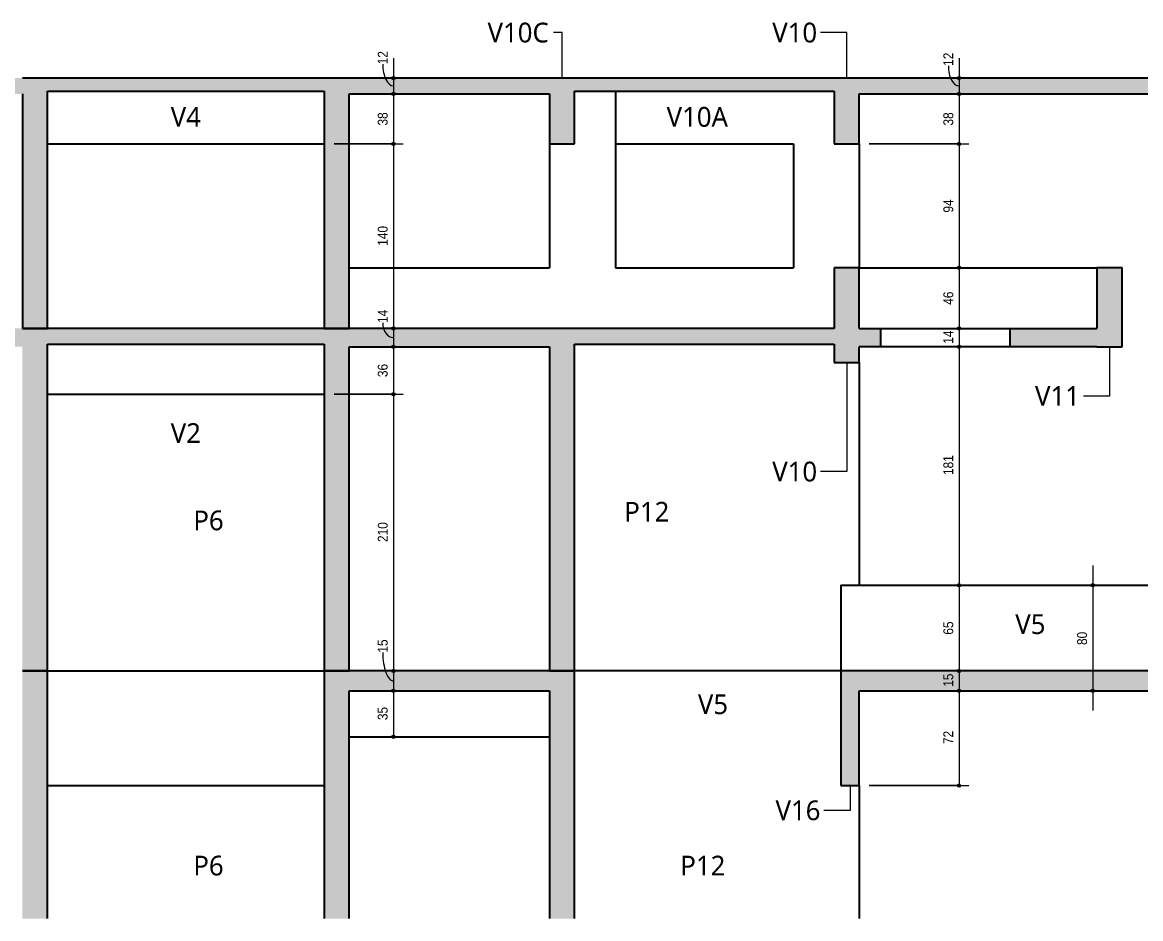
# Model space of a CAD drawing. Header units: centimetres. Extents: x -1095 to 23421, y -520 to 84300.
# Drawn here: x 20047 to 20896, y 83365 to 84045 of the extents above; entities that cross this region are included whole.
import ezdxf

# ---------------------------------------------------------------- set-up
doc = ezdxf.new("R2010")
doc.units = ezdxf.units.CM
for name, color, linetype, lineweight in [('A-ANNO-DIMS', 7, 'Continuous', 9), ('A-ANNO-DIMS-50', 7, 'Continuous', 9), ('A-FLOR', 7, 'Continuous', 9), ('S-BEAM', 7, 'Continuous', 9), ('S-BEAM-IDEN', 7, 'Continuous', 9), ('S-COLS', 7, 'Continuous', 9), ('S-COLS-IDEN', 7, 'Continuous', 9)]:
    doc.layers.add(name, color=color, linetype=linetype, lineweight=lineweight)
doc.styles.add('Fira Sans_1', font='', dxfattribs={"width": 0.9, "height": 7.5})
doc.styles.add('Gadugi', font='gadugi.ttf', dxfattribs={"height": 15})
doc.styles.get('Fira Sans_1').set_extended_font_data('Fira Sans')
doc.dimstyles.new('PED_R80_1_5mm_ACIMA_As_ESQ__R00_1', dxfattribs={"dimscale": 30.48, "dimtxt": 10.229846, "dimasz": 0.328084, "dimexe": 0.246063, "dimexo": 0.246063, "dimgap": 0.049213, "dimtad": 1, "dimdec": 1, "dimrnd": 0.5, "dimdsep": 46, "dimtxsty": 'Fira Sans_1', "dimblk1": 'DOTSMALL', "dimblk2": 'DOTSMALL', "dimsah": 1, "dimcen": 0.09, "dimdle": 0.492126, "dimazin": 0, "dimtfac": 1, "dimtdec": 4, "dimtix": 1, "dimtmove": 1, "dimatfit": 3, "dimfxl": 1, "dimtvp": 1, "dimtolj": 1, "dimtzin": 0, "dimarcsym": 2})
doc.dimstyles.new('PED_R80_1_5mm_ACIMA_As_ESQ__R00_7', dxfattribs={"dimscale": 30.48, "dimtxt": 10.229846, "dimasz": 0.328084, "dimexe": 0.246063, "dimexo": 0.246063, "dimgap": 0.049213, "dimtad": 1, "dimdec": 1, "dimrnd": 0.5, "dimdsep": 46, "dimtxsty": 'Fira Sans_1', "dimblk1": 'DOTSMALL', "dimblk2": 'DOTSMALL', "dimsah": 1, "dimcen": 0.09, "dimdle": 0.492126, "dimazin": 0, "dimtfac": 1, "dimtdec": 4, "dimtix": 1, "dimtmove": 0, "dimatfit": 3, "dimfxl": 1, "dimtvp": 1, "dimtolj": 1, "dimtzin": 0, "dimarcsym": 2})

# ---------------------------------------------------------------- blocks, each defined once
blk = doc.blocks.new('DIMBLOCK379-CT002 P -CORTE B-B')
at = {"layer": 'A-ANNO-DIMS-50', "true_color": 0x000032}
h = blk.add_hatch(color=178, dxfattribs=at)
edge = h.paths.add_edge_path(flags=0)
edge.add_arc((20757.86, 84003), 1.25, 0, 360)
h = blk.add_hatch(color=178, dxfattribs=at)
edge = h.paths.add_edge_path(flags=0)
edge.add_arc((20757.86, 83991), 1.25, 0, 360)
at = {"layer": 'A-ANNO-DIMS-50', "color": 178, "true_color": 0x000032}
for p, q in [((20757.86, 84018), (20757.86, 83991)), ((20752.13, 84003), (20765.36, 84003)), ((20757.86, 84003), (20752.13, 84003)), ((20752.13, 83991), (20765.36, 83991)), ((20757.86, 83991), (20752.13, 83991))]:
    blk.add_line(p, q, dxfattribs=at)
for centre in [(20757.86, 84003), (20757.86, 83991)]:
    blk.add_circle(centre, 1.25, dxfattribs=at)
blk.add_ellipse((20757.86, 84012.23), major_axis=(0, 15.23), ratio=0.529141, start_param=1.570796, end_param=3.141593, dxfattribs=at)
at = {"layer": 'A-ANNO-DIMS-50', "color": 0, "insert": (20745.98, 84012.23), "char_height": 7.5, "width": 10.702, "attachment_point": 1, "rotation": 90, "line_spacing_factor": 1.049215, "style": 'Fira Sans_1'}
blk.add_mtext('12', dxfattribs=at)
blk = doc.blocks.new('_DotSmall')
at = {"color": 0, "linetype": 'ByBlock', "const_width": 0.5}
blk.add_lwpolyline([(-0.0625, 0, 1), (0.0625, 0, 1)], format="xyb", close=True, dxfattribs=at)
blk = doc.blocks.new('DIMBLOCK380-CT002 P -CORTE B-B')
at = {"layer": 'A-ANNO-DIMS-50', "true_color": 0x000032}
h = blk.add_hatch(color=178, dxfattribs=at)
edge = h.paths.add_edge_path(flags=0)
edge.add_arc((20757.86, 83991), 1.25, 0, 360)
h = blk.add_hatch(color=178, dxfattribs=at)
edge = h.paths.add_edge_path(flags=0)
edge.add_arc((20757.86, 83953), 1.25, 0, 360)
at = {"layer": 'A-ANNO-DIMS-50', "color": 178, "true_color": 0x000032}
for p, q in [((20752.13, 83991), (20765.36, 83991)), ((20757.86, 83991), (20752.13, 83991)), ((20757.86, 83991), (20757.86, 83953)), ((20689.66, 83953), (20765.36, 83953)), ((20757.86, 83953), (20689.66, 83953))]:
    blk.add_line(p, q, dxfattribs=at)
for centre in [(20757.86, 83991), (20757.86, 83953)]:
    blk.add_circle(centre, 1.25, dxfattribs=at)
at = {"layer": 'A-ANNO-DIMS-50', "color": 0, "insert": (20745.98, 83966.95), "char_height": 7.5, "width": 12.1184, "attachment_point": 1, "rotation": 90, "line_spacing_factor": 1.049215, "style": 'Fira Sans_1'}
blk.add_mtext('38', dxfattribs=at)
blk = doc.blocks.new('DIMBLOCK381-CT002 P -CORTE B-B')
at = {"layer": 'A-ANNO-DIMS-50', "true_color": 0x000032}
h = blk.add_hatch(color=178, dxfattribs=at)
edge = h.paths.add_edge_path(flags=0)
edge.add_arc((20757.86, 83953), 1.25, 0, 360)
h = blk.add_hatch(color=178, dxfattribs=at)
edge = h.paths.add_edge_path(flags=0)
edge.add_arc((20757.86, 83859), 1.25, 0, 360)
at = {"layer": 'A-ANNO-DIMS-50', "color": 178, "true_color": 0x000032}
for p, q in [((20689.66, 83953), (20765.36, 83953)), ((20757.86, 83953), (20689.66, 83953)), ((20757.86, 83953), (20757.86, 83859)), ((20752.13, 83859), (20765.36, 83859)), ((20757.86, 83859), (20752.13, 83859))]:
    blk.add_line(p, q, dxfattribs=at)
for centre in [(20757.86, 83953), (20757.86, 83859)]:
    blk.add_circle(centre, 1.25, dxfattribs=at)
at = {"layer": 'A-ANNO-DIMS-50', "color": 0, "insert": (20745.98, 83900.89), "char_height": 7.5, "width": 12.2758, "attachment_point": 1, "rotation": 90, "line_spacing_factor": 1.049215, "style": 'Fira Sans_1'}
blk.add_mtext('94', dxfattribs=at)
blk = doc.blocks.new('DIMBLOCK382-CT002 P -CORTE B-B')
at = {"layer": 'A-ANNO-DIMS-50', "true_color": 0x000032}
h = blk.add_hatch(color=178, dxfattribs=at)
edge = h.paths.add_edge_path(flags=0)
edge.add_arc((20757.86, 83859), 1.25, 0, 360)
h = blk.add_hatch(color=178, dxfattribs=at)
edge = h.paths.add_edge_path(flags=0)
edge.add_arc((20757.86, 83813), 1.25, 0, 360)
at = {"layer": 'A-ANNO-DIMS-50', "color": 178, "true_color": 0x000032}
for p, q in [((20752.13, 83859), (20765.36, 83859)), ((20757.86, 83859), (20752.13, 83859)), ((20757.86, 83859), (20757.86, 83813)), ((20752.13, 83813), (20765.36, 83813)), ((20757.86, 83813), (20752.13, 83813))]:
    blk.add_line(p, q, dxfattribs=at)
for centre in [(20757.86, 83859), (20757.86, 83813)]:
    blk.add_circle(centre, 1.25, dxfattribs=at)
at = {"layer": 'A-ANNO-DIMS-50', "color": 0, "insert": (20745.98, 83830.89), "char_height": 7.5, "width": 12.2758, "attachment_point": 1, "rotation": 90, "line_spacing_factor": 1.049215, "style": 'Fira Sans_1'}
blk.add_mtext('46', dxfattribs=at)
blk = doc.blocks.new('DIMBLOCK383-CT002 P -CORTE B-B')
at = {"layer": 'A-ANNO-DIMS-50', "true_color": 0x000032}
h = blk.add_hatch(color=178, dxfattribs=at)
edge = h.paths.add_edge_path(flags=0)
edge.add_arc((20757.86, 83813), 1.25, 0, 360)
h = blk.add_hatch(color=178, dxfattribs=at)
edge = h.paths.add_edge_path(flags=0)
edge.add_arc((20757.86, 83799), 1.25, 0, 360)
at = {"layer": 'A-ANNO-DIMS-50', "color": 178, "true_color": 0x000032}
for p, q in [((20752.13, 83813), (20765.36, 83813)), ((20757.86, 83813), (20752.13, 83813)), ((20757.86, 83813), (20757.86, 83799)), ((20752.13, 83799), (20765.36, 83799)), ((20757.86, 83799), (20752.13, 83799))]:
    blk.add_line(p, q, dxfattribs=at)
for centre in [(20757.86, 83813), (20757.86, 83799)]:
    blk.add_circle(centre, 1.25, dxfattribs=at)
at = {"layer": 'A-ANNO-DIMS-50', "color": 0, "insert": (20745.98, 83801.34), "char_height": 7.5, "width": 11.1741, "attachment_point": 1, "rotation": 90, "line_spacing_factor": 1.049215, "style": 'Fira Sans_1'}
blk.add_mtext('14', dxfattribs=at)
blk = doc.blocks.new('DIMBLOCK384-CT002 P -CORTE B-B')
at = {"layer": 'A-ANNO-DIMS-50', "true_color": 0x000032}
h = blk.add_hatch(color=178, dxfattribs=at)
edge = h.paths.add_edge_path(flags=0)
edge.add_arc((20757.86, 83799), 1.25, 0, 360)
h = blk.add_hatch(color=178, dxfattribs=at)
edge = h.paths.add_edge_path(flags=0)
edge.add_arc((20757.86, 83618), 1.25, 0, 360)
at = {"layer": 'A-ANNO-DIMS-50', "color": 178, "true_color": 0x000032}
for p, q in [((20752.13, 83799), (20765.36, 83799)), ((20757.86, 83799), (20752.13, 83799)), ((20757.86, 83799), (20757.86, 83618)), ((20752.13, 83618), (20765.36, 83618)), ((20757.86, 83618), (20752.13, 83618))]:
    blk.add_line(p, q, dxfattribs=at)
for centre in [(20757.86, 83799), (20757.86, 83618)]:
    blk.add_circle(centre, 1.25, dxfattribs=at)
at = {"layer": 'A-ANNO-DIMS-50', "color": 0, "insert": (20745.98, 83701.68), "char_height": 7.5, "width": 16.3678, "attachment_point": 1, "rotation": 90, "line_spacing_factor": 1.049215, "style": 'Fira Sans_1'}
blk.add_mtext('181', dxfattribs=at)
blk = doc.blocks.new('DIMBLOCK385-CT002 P -CORTE B-B')
at = {"layer": 'A-ANNO-DIMS-50', "true_color": 0x000032}
h = blk.add_hatch(color=178, dxfattribs=at)
edge = h.paths.add_edge_path(flags=0)
edge.add_arc((20757.86, 83618), 1.25, 0, 360)
h = blk.add_hatch(color=178, dxfattribs=at)
edge = h.paths.add_edge_path(flags=0)
edge.add_arc((20757.86, 83553), 1.25, 0, 360)
at = {"layer": 'A-ANNO-DIMS-50', "color": 178, "true_color": 0x000032}
for p, q in [((20752.13, 83618), (20765.36, 83618)), ((20757.86, 83618), (20752.13, 83618)), ((20757.86, 83618), (20757.86, 83553)), ((20752.13, 83553), (20765.36, 83553)), ((20757.86, 83553), (20752.13, 83553))]:
    blk.add_line(p, q, dxfattribs=at)
for centre in [(20757.86, 83618), (20757.86, 83553)]:
    blk.add_circle(centre, 1.25, dxfattribs=at)
at = {"layer": 'A-ANNO-DIMS-50', "color": 0, "insert": (20745.98, 83580.52), "char_height": 7.5, "width": 11.9611, "attachment_point": 1, "rotation": 90, "line_spacing_factor": 1.049215, "style": 'Fira Sans_1'}
blk.add_mtext('65', dxfattribs=at)
blk = doc.blocks.new('DIMBLOCK386-CT002 P -CORTE B-B')
at = {"layer": 'A-ANNO-DIMS-50', "true_color": 0x000032}
h = blk.add_hatch(color=178, dxfattribs=at)
edge = h.paths.add_edge_path(flags=0)
edge.add_arc((20757.86, 83553), 1.25, 0, 360)
h = blk.add_hatch(color=178, dxfattribs=at)
edge = h.paths.add_edge_path(flags=0)
edge.add_arc((20757.86, 83538), 1.25, 0, 360)
at = {"layer": 'A-ANNO-DIMS-50', "color": 178, "true_color": 0x000032}
for p, q in [((20752.13, 83553), (20765.36, 83553)), ((20757.86, 83553), (20752.13, 83553)), ((20757.86, 83553), (20757.86, 83538)), ((20752.13, 83538), (20765.36, 83538)), ((20757.86, 83538), (20752.13, 83538))]:
    blk.add_line(p, q, dxfattribs=at)
for centre in [(20757.86, 83553), (20757.86, 83538)]:
    blk.add_circle(centre, 1.25, dxfattribs=at)
at = {"layer": 'A-ANNO-DIMS-50', "color": 0, "insert": (20745.98, 83540.98), "char_height": 7.5, "width": 10.8594, "attachment_point": 1, "rotation": 90, "line_spacing_factor": 1.049215, "style": 'Fira Sans_1'}
blk.add_mtext('15', dxfattribs=at)
blk = doc.blocks.new('DIMBLOCK387-CT002 P -CORTE B-B')
at = {"layer": 'A-ANNO-DIMS-50', "true_color": 0x000032}
h = blk.add_hatch(color=178, dxfattribs=at)
edge = h.paths.add_edge_path(flags=0)
edge.add_arc((20757.86, 83538), 1.25, 0, 360)
h = blk.add_hatch(color=178, dxfattribs=at)
edge = h.paths.add_edge_path(flags=0)
edge.add_arc((20757.86, 83466), 1.25, 0, 360)
at = {"layer": 'A-ANNO-DIMS-50', "color": 178, "true_color": 0x000032}
for p, q in [((20752.13, 83538), (20765.36, 83538)), ((20757.86, 83538), (20752.13, 83538)), ((20757.86, 83538), (20757.86, 83466)), ((20689.66, 83466), (20765.36, 83466)), ((20757.86, 83466), (20689.66, 83466))]:
    blk.add_line(p, q, dxfattribs=at)
for centre in [(20757.86, 83538), (20757.86, 83466)]:
    blk.add_circle(centre, 1.25, dxfattribs=at)
at = {"layer": 'A-ANNO-DIMS-50', "color": 0, "insert": (20745.98, 83497.48), "char_height": 7.5, "width": 10.8594, "attachment_point": 1, "rotation": 90, "line_spacing_factor": 1.049215, "style": 'Fira Sans_1'}
blk.add_mtext('72', dxfattribs=at)
blk = doc.blocks.new('DIMBLOCK394-CT002 P -CORTE B-B')
at = {"layer": 'A-ANNO-DIMS-50', "true_color": 0x000032}
h = blk.add_hatch(color=178, dxfattribs=at)
edge = h.paths.add_edge_path(flags=0)
edge.add_arc((20328.7, 84003), 1.25, 0, 360)
h = blk.add_hatch(color=178, dxfattribs=at)
edge = h.paths.add_edge_path(flags=0)
edge.add_arc((20328.7, 83991), 1.25, 0, 360)
at = {"layer": 'A-ANNO-DIMS-50', "color": 178, "true_color": 0x000032}
for p, q in [((20328.7, 84018), (20328.7, 83991)), ((20322.97, 84003), (20336.2, 84003)), ((20328.7, 84003), (20322.97, 84003)), ((20322.97, 83991), (20336.2, 83991)), ((20328.7, 83991), (20322.97, 83991))]:
    blk.add_line(p, q, dxfattribs=at)
for centre in [(20328.7, 84003), (20328.7, 83991)]:
    blk.add_circle(centre, 1.25, dxfattribs=at)
blk.add_ellipse((20328.7, 84013.43), major_axis=(0, 16.43), ratio=0.490325, start_param=1.570796, end_param=3.141593, dxfattribs=at)
at = {"layer": 'A-ANNO-DIMS-50', "color": 0, "insert": (20316.82, 84013.43), "char_height": 7.5, "width": 10.702, "attachment_point": 1, "rotation": 90, "line_spacing_factor": 1.049215, "style": 'Fira Sans_1'}
blk.add_mtext('12', dxfattribs=at)
blk = doc.blocks.new('DIMBLOCK395-CT002 P -CORTE B-B')
at = {"layer": 'A-ANNO-DIMS-50', "true_color": 0x000032}
h = blk.add_hatch(color=178, dxfattribs=at)
edge = h.paths.add_edge_path(flags=0)
edge.add_arc((20328.7, 83991), 1.25, 0, 360)
h = blk.add_hatch(color=178, dxfattribs=at)
edge = h.paths.add_edge_path(flags=0)
edge.add_arc((20328.7, 83953), 1.25, 0, 360)
at = {"layer": 'A-ANNO-DIMS-50', "color": 178, "true_color": 0x000032}
for p, q in [((20322.97, 83991), (20336.2, 83991)), ((20328.7, 83991), (20322.97, 83991)), ((20328.7, 83991), (20328.7, 83953)), ((20283.66, 83953), (20336.2, 83953)), ((20328.7, 83953), (20283.66, 83953))]:
    blk.add_line(p, q, dxfattribs=at)
for centre in [(20328.7, 83991), (20328.7, 83953)]:
    blk.add_circle(centre, 1.25, dxfattribs=at)
at = {"layer": 'A-ANNO-DIMS-50', "color": 0, "insert": (20316.82, 83966.95), "char_height": 7.5, "width": 12.1184, "attachment_point": 1, "rotation": 90, "line_spacing_factor": 1.049215, "style": 'Fira Sans_1'}
blk.add_mtext('38', dxfattribs=at)
blk = doc.blocks.new('DIMBLOCK396-CT002 P -CORTE B-B')
at = {"layer": 'A-ANNO-DIMS-50', "true_color": 0x000032}
h = blk.add_hatch(color=178, dxfattribs=at)
edge = h.paths.add_edge_path(flags=0)
edge.add_arc((20328.7, 83953), 1.25, 0, 360)
h = blk.add_hatch(color=178, dxfattribs=at)
edge = h.paths.add_edge_path(flags=0)
edge.add_arc((20328.7, 83813), 1.25, 0, 360)
at = {"layer": 'A-ANNO-DIMS-50', "color": 178, "true_color": 0x000032}
for p, q in [((20283.66, 83953), (20336.2, 83953)), ((20328.7, 83953), (20283.66, 83953)), ((20328.7, 83953), (20328.7, 83813)), ((20283.66, 83813), (20336.2, 83813)), ((20328.7, 83813), (20283.66, 83813))]:
    blk.add_line(p, q, dxfattribs=at)
for centre in [(20328.7, 83953), (20328.7, 83813)]:
    blk.add_circle(centre, 1.25, dxfattribs=at)
at = {"layer": 'A-ANNO-DIMS-50', "color": 0, "insert": (20316.82, 83875.66), "char_height": 7.5, "width": 17.6268, "attachment_point": 1, "rotation": 90, "line_spacing_factor": 1.049215, "style": 'Fira Sans_1'}
blk.add_mtext('140', dxfattribs=at)
blk = doc.blocks.new('DIMBLOCK397-CT002 P -CORTE B-B')
at = {"layer": 'A-ANNO-DIMS-50', "true_color": 0x000032}
h = blk.add_hatch(color=178, dxfattribs=at)
edge = h.paths.add_edge_path(flags=0)
edge.add_arc((20328.7, 83813), 1.25, 0, 360)
h = blk.add_hatch(color=178, dxfattribs=at)
edge = h.paths.add_edge_path(flags=0)
edge.add_arc((20328.7, 83799), 1.25, 0, 360)
at = {"layer": 'A-ANNO-DIMS-50', "color": 178, "true_color": 0x000032}
for p, q in [((20283.66, 83813), (20336.2, 83813)), ((20328.7, 83813), (20283.66, 83813)), ((20328.7, 83813), (20328.7, 83799)), ((20322.97, 83799), (20336.2, 83799)), ((20328.7, 83799), (20322.97, 83799))]:
    blk.add_line(p, q, dxfattribs=at)
for centre in [(20328.7, 83813), (20328.7, 83799)]:
    blk.add_circle(centre, 1.25, dxfattribs=at)
blk.add_ellipse((20328.7, 83817.15), major_axis=(0, 11.15), ratio=0.722787, start_param=1.570796, end_param=3.141593, dxfattribs=at)
at = {"layer": 'A-ANNO-DIMS-50', "color": 0, "insert": (20316.82, 83817.15), "char_height": 7.5, "width": 11.1741, "attachment_point": 1, "rotation": 90, "line_spacing_factor": 1.049215, "style": 'Fira Sans_1'}
blk.add_mtext('14', dxfattribs=at)
blk = doc.blocks.new('DIMBLOCK398-CT002 P -CORTE B-B')
at = {"layer": 'A-ANNO-DIMS-50', "true_color": 0x000032}
h = blk.add_hatch(color=178, dxfattribs=at)
edge = h.paths.add_edge_path(flags=0)
edge.add_arc((20328.7, 83799), 1.25, 0, 360)
h = blk.add_hatch(color=178, dxfattribs=at)
edge = h.paths.add_edge_path(flags=0)
edge.add_arc((20328.7, 83763), 1.25, 0, 360)
at = {"layer": 'A-ANNO-DIMS-50', "color": 178, "true_color": 0x000032}
for p, q in [((20322.97, 83799), (20336.2, 83799)), ((20328.7, 83799), (20322.97, 83799)), ((20328.7, 83799), (20328.7, 83763)), ((20283.66, 83763), (20336.2, 83763)), ((20328.7, 83763), (20283.66, 83763))]:
    blk.add_line(p, q, dxfattribs=at)
for centre in [(20328.7, 83799), (20328.7, 83763)]:
    blk.add_circle(centre, 1.25, dxfattribs=at)
at = {"layer": 'A-ANNO-DIMS-50', "color": 0, "insert": (20316.82, 83776.02), "char_height": 7.5, "width": 11.9611, "attachment_point": 1, "rotation": 90, "line_spacing_factor": 1.049215, "style": 'Fira Sans_1'}
blk.add_mtext('36', dxfattribs=at)
blk = doc.blocks.new('DIMBLOCK399-CT002 P -CORTE B-B')
at = {"layer": 'A-ANNO-DIMS-50', "true_color": 0x000032}
h = blk.add_hatch(color=178, dxfattribs=at)
edge = h.paths.add_edge_path(flags=0)
edge.add_arc((20328.7, 83763), 1.25, 0, 360)
h = blk.add_hatch(color=178, dxfattribs=at)
edge = h.paths.add_edge_path(flags=0)
edge.add_arc((20328.7, 83553), 1.25, 0, 360)
at = {"layer": 'A-ANNO-DIMS-50', "color": 178, "true_color": 0x000032}
for p, q in [((20283.66, 83763), (20336.2, 83763)), ((20328.7, 83763), (20283.66, 83763)), ((20328.7, 83763), (20328.7, 83553)), ((20322.97, 83553), (20336.2, 83553)), ((20328.7, 83553), (20322.97, 83553))]:
    blk.add_line(p, q, dxfattribs=at)
for centre in [(20328.7, 83763), (20328.7, 83553)]:
    blk.add_circle(centre, 1.25, dxfattribs=at)
at = {"layer": 'A-ANNO-DIMS-50', "color": 0, "insert": (20316.82, 83650.85), "char_height": 7.5, "width": 17.1547, "attachment_point": 1, "rotation": 90, "line_spacing_factor": 1.049215, "style": 'Fira Sans_1'}
blk.add_mtext('210', dxfattribs=at)
blk = doc.blocks.new('DIMBLOCK400-CT002 P -CORTE B-B')
at = {"layer": 'A-ANNO-DIMS-50', "true_color": 0x000032}
h = blk.add_hatch(color=178, dxfattribs=at)
edge = h.paths.add_edge_path(flags=0)
edge.add_arc((20328.7, 83553), 1.25, 0, 360)
h = blk.add_hatch(color=178, dxfattribs=at)
edge = h.paths.add_edge_path(flags=0)
edge.add_arc((20328.7, 83538), 1.25, 0, 360)
at = {"layer": 'A-ANNO-DIMS-50', "color": 178, "true_color": 0x000032}
for p, q in [((20322.97, 83553), (20336.2, 83553)), ((20328.7, 83553), (20322.97, 83553)), ((20328.7, 83553), (20328.7, 83538)), ((20322.97, 83538), (20336.2, 83538)), ((20328.7, 83538), (20322.97, 83538))]:
    blk.add_line(p, q, dxfattribs=at)
for centre in [(20328.7, 83553), (20328.7, 83538)]:
    blk.add_circle(centre, 1.25, dxfattribs=at)
blk.add_ellipse((20328.7, 83566.89), major_axis=(0, 21.39), ratio=0.37662, start_param=1.570796, end_param=3.141593, dxfattribs=at)
at = {"layer": 'A-ANNO-DIMS-50', "color": 0, "insert": (20316.82, 83566.89), "char_height": 7.5, "width": 10.8594, "attachment_point": 1, "rotation": 90, "line_spacing_factor": 1.049215, "style": 'Fira Sans_1'}
blk.add_mtext('15', dxfattribs=at)
blk = doc.blocks.new('DIMBLOCK401-CT002 P -CORTE B-B')
at = {"layer": 'A-ANNO-DIMS-50', "true_color": 0x000032}
h = blk.add_hatch(color=178, dxfattribs=at)
edge = h.paths.add_edge_path(flags=0)
edge.add_arc((20328.7, 83538), 1.25, 0, 360)
h = blk.add_hatch(color=178, dxfattribs=at)
edge = h.paths.add_edge_path(flags=0)
edge.add_arc((20328.7, 83503), 1.25, 0, 360)
at = {"layer": 'A-ANNO-DIMS-50', "color": 178, "true_color": 0x000032}
for p, q in [((20322.97, 83538), (20336.2, 83538)), ((20328.7, 83538), (20322.97, 83538)), ((20328.7, 83538), (20328.7, 83503)), ((20322.97, 83503), (20336.2, 83503)), ((20328.7, 83503), (20322.97, 83503))]:
    blk.add_line(p, q, dxfattribs=at)
for centre in [(20328.7, 83538), (20328.7, 83503)]:
    blk.add_circle(centre, 1.25, dxfattribs=at)
at = {"layer": 'A-ANNO-DIMS-50', "color": 0, "insert": (20316.82, 83515.65), "char_height": 7.5, "width": 11.6463, "attachment_point": 1, "rotation": 90, "line_spacing_factor": 1.049215, "style": 'Fira Sans_1'}
blk.add_mtext('35', dxfattribs=at)
blk = doc.blocks.new('DIMBLOCK406-CT002 P -CORTE B-B')
at = {"layer": 'A-ANNO-DIMS-50', "true_color": 0x000032}
h = blk.add_hatch(color=178, dxfattribs=at)
edge = h.paths.add_edge_path(flags=0)
edge.add_arc((20859.39, 83618), 1.25, 0, 360)
h = blk.add_hatch(color=178, dxfattribs=at)
edge = h.paths.add_edge_path(flags=0)
edge.add_arc((20859.39, 83538), 1.25, 0, 360)
at = {"layer": 'A-ANNO-DIMS-50', "color": 178, "true_color": 0x000032}
for p, q in [((20859.39, 83633), (20859.39, 83523)), ((20853.66, 83618), (20866.89, 83618)), ((20859.39, 83618), (20853.66, 83618)), ((20853.66, 83538), (20866.89, 83538)), ((20859.39, 83538), (20853.66, 83538))]:
    blk.add_line(p, q, dxfattribs=at)
for centre in [(20859.39, 83618), (20859.39, 83538)]:
    blk.add_circle(centre, 1.25, dxfattribs=at)
at = {"layer": 'A-ANNO-DIMS-50', "color": 0, "insert": (20847.5, 83572.69), "char_height": 7.5, "width": 12.748, "attachment_point": 1, "rotation": 90, "line_spacing_factor": 1.049215, "style": 'Fira Sans_1'}
blk.add_mtext('80', dxfattribs=at)

msp = doc.modelspace()

# ---------------------------------------------------------------- hatches: boundary and pattern name
at = {"layer": 'A-FLOR', "lineweight": 18, "true_color": 0xa6a6a6}
h = msp.add_hatch(color=253, dxfattribs=at)
h.paths.add_polyline_path([(20447.16, 83991), (20447.16, 84003), (20295.16, 84003), (20295.16, 83991)], flags=0)
h.paths.add_polyline_path([(20047.16, 83991), (20047.16, 84003), (19895.16, 84003), (19895.16, 83991)], flags=0)
for points in [[(20183.21, 83993), (20276.16, 83993), (20276.16, 84003), (20066.16, 84003), (20066.16, 83993)], [(20632.16, 83993), (20663.16, 83993), (20663.16, 84003), (20466.16, 84003), (20466.16, 83993), (20534.55, 83993)], [(20682.16, 83991), (20982.66, 83991), (20982.66, 84003), (20682.16, 84003)], [(20276.16, 83801), (20276.16, 83813), (20066.16, 83813), (20066.16, 83801), (20183.21, 83801)], [(20663.16, 83801), (20663.16, 83813), (20466.16, 83813), (20466.16, 83801), (20635.11, 83801)]]:
    msp.add_hatch(color=253, dxfattribs=at).paths.add_polyline_path(points, flags=0)
h = msp.add_hatch(color=253, dxfattribs=at)
h.paths.add_polyline_path([(19895.16, 83799), (20047.16, 83799), (20047.16, 83813), (19895.16, 83813)], flags=0)
h.paths.add_polyline_path([(20862.54, 83799), (20862.54, 83813), (20796.54, 83813), (20796.54, 83799), (20856.76, 83799)], flags=0)
h.paths.add_polyline_path([(19480.53, 83799), (19546.16, 83799), (19546.16, 83813), (19480.16, 83813), (19480.16, 83799)], flags=0)
h.paths.add_polyline_path([(19644.16, 83799), (19660.16, 83799), (19660.16, 83813), (19644.16, 83813), (19644.16, 83800.24)], flags=0)
h.paths.add_polyline_path([(20682.16, 83799), (20698.54, 83799), (20698.54, 83813), (20682.16, 83813), (20682.16, 83801)], flags=0)
h.paths.add_polyline_path([(20447.16, 83799), (20447.16, 83813), (20295.16, 83813), (20295.16, 83799)], flags=0)
h = msp.add_hatch(color=253, dxfattribs=at)
h.paths.add_polyline_path([(20682.16, 83538), (21291.66, 83538), (21291.66, 83553), (20682.16, 83553)], flags=0)
h.paths.add_polyline_path([(20447.16, 83538), (20447.16, 83553), (20295.16, 83553), (20295.16, 83538)], flags=0)
at = {"layer": 'S-BEAM', "true_color": 0xa6a6a6}
for points in [[(20466.16, 83953), (20466.16, 84003), (20447.16, 84003), (20447.16, 83953), (20461.55, 83953)], [(20663.16, 83953), (20682.16, 83953), (20682.16, 84003), (20663.16, 84003), (20663.16, 83991)], [(20682.16, 83787), (20682.16, 83859), (20663.16, 83859), (20663.16, 83787)], [(20881.54, 83799), (20881.54, 83859), (20862.54, 83859), (20862.54, 83799)], [(20668.16, 83466), (20682.16, 83466), (20682.16, 83553), (20668.16, 83553), (20668.16, 83471.64)]]:
    msp.add_hatch(color=253, dxfattribs=at).paths.add_polyline_path(points, flags=0)
at = {"layer": 'S-COLS', "true_color": 0xa6a6a6}
for points in [[(20066.16, 83813), (20066.16, 84003), (20047.16, 84003), (20047.16, 83813)], [(20276.16, 83813), (20295.16, 83813), (20295.16, 84003), (20276.16, 84003), (20276.16, 83859)], [(20466.16, 83553), (20466.16, 83813), (20447.16, 83813), (20447.16, 83553)], [(20466.16, 83365.01), (20466.16, 83553), (20447.16, 83553), (20447.16, 83365.01), (20457.8, 83365.01)]]:
    msp.add_hatch(color=253, dxfattribs=at).paths.add_polyline_path(points, flags=0)
h = msp.add_hatch(color=253, dxfattribs=at)
h.paths.add_polyline_path([(20066.16, 83553), (20066.16, 83813), (20047.16, 83813), (20047.16, 83553)], flags=0)
h.paths.add_polyline_path([(20295.16, 83553), (20295.16, 83813), (20276.16, 83813), (20276.16, 83553)], flags=0)
h = msp.add_hatch(color=253, dxfattribs=at)
h.paths.add_polyline_path([(20284.52, 83365.01), (20295.16, 83365.01), (20295.16, 83553), (20276.16, 83553), (20276.16, 83365.01)], flags=0)
h.paths.add_polyline_path([(20057.66, 83365.01), (20066.16, 83365.01), (20066.16, 83553), (20047.16, 83553), (20047.16, 83365.01)], flags=0)

# ---------------------------------------------------------------- linework, layer by layer
at = {"layer": 'A-FLOR', "lineweight": 25}
for p, q in [((20276.16, 84003), (20066.16, 84003)), ((20447.16, 84003), (20295.16, 84003)), ((20663.16, 84003), (20466.16, 84003)), ((20982.66, 84003), (20682.16, 84003)), ((20066.16, 83993), (20276.16, 83993)), ((20295.16, 83991), (20447.16, 83991)), ((20466.16, 83993), (20663.16, 83993)), ((20682.16, 83991), (20982.66, 83991)), ((20276.16, 83813), (20066.16, 83813)), ((20447.16, 83813), (20295.16, 83813)), ((20663.16, 83813), (20466.16, 83813)), ((20682.16, 83813), (20862.54, 83813)), ((20698.54, 83799), (20698.54, 83813)), ((20796.54, 83813), (20796.54, 83799)), ((20066.16, 83801), (20276.16, 83801)), ((20466.16, 83801), (20663.16, 83801)), ((20295.16, 83799), (20447.16, 83799)), ((20862.54, 83799), (20682.16, 83799)), ((20447.16, 83553), (20295.16, 83553)), ((21291.66, 83553), (20682.16, 83553)), ((20295.16, 83538), (20447.16, 83538)), ((20682.16, 83538), (21291.66, 83538))]:
    msp.add_line(p, q, dxfattribs=at)
at = {"layer": 'S-BEAM', "lineweight": 25}
for p, q in [((20466.16, 84003), (20447.16, 84003)), ((20682.16, 84003), (20663.16, 84003)), ((20447.16, 83991), (20447.16, 83953)), ((20466.16, 83953), (20466.16, 83993)), ((20497.16, 83993), (20497.16, 83953)), ((20663.16, 83993), (20663.16, 83953)), ((20682.16, 83953), (20682.16, 83991)), ((20066.16, 83953), (20276.16, 83953)), ((20447.16, 83953), (20466.16, 83953)), ((20497.16, 83953), (20632.16, 83953)), ((20663.16, 83953), (20682.16, 83953)), ((20295.16, 83859), (20447.16, 83859)), ((20497.16, 83859), (20632.16, 83859)), ((20682.16, 83859), (20663.16, 83859)), ((20663.16, 83859), (20663.16, 83813)), ((20682.16, 83813), (20682.16, 83859)), ((20682.16, 83859), (20862.54, 83859)), ((20881.54, 83859), (20862.54, 83859)), ((20862.54, 83859), (20862.54, 83813)), ((20881.54, 83799), (20881.54, 83859)), ((20663.16, 83801), (20663.16, 83787)), ((20682.16, 83787), (20682.16, 83799)), ((20862.54, 83799), (20881.54, 83799)), ((20663.16, 83787), (20682.16, 83787)), ((20066.16, 83763), (20276.16, 83763)), ((20668.16, 83618), (20982.66, 83618)), ((20668.16, 83618), (20668.16, 83553)), ((20066.16, 83553), (20276.16, 83553)), ((20682.16, 83553), (20668.16, 83553)), ((20668.16, 83553), (20668.16, 83466)), ((20682.16, 83466), (20682.16, 83538)), ((20295.16, 83503), (20447.16, 83503)), ((20066.16, 83466), (20276.16, 83466)), ((20668.16, 83466), (20682.16, 83466))]:
    msp.add_line(p, q, dxfattribs=at)
at = {"layer": 'S-BEAM-IDEN'}
for p, q in [((20456.66, 84037.48), (20450.09, 84037.48)), ((20456.66, 84003), (20456.66, 84037.48)), ((20672.66, 84037.48), (20652.84, 84037.48)), ((20672.66, 84003), (20672.66, 84037.48)), ((20872.04, 83799), (20872.04, 83761.67)), ((20672.66, 83787), (20672.66, 83704.28)), ((20872.04, 83761.67), (20852.21, 83761.67)), ((20672.66, 83704.28), (20652.84, 83704.28)), ((20675.16, 83466), (20675.16, 83447.17)), ((20675.16, 83447.17), (20655.34, 83447.17))]:
    msp.add_line(p, q, dxfattribs=at)
at = {"layer": 'S-COLS', "lineweight": 25}
for p, q in [((20066.16, 84003), (20047.16, 84003)), ((20295.16, 84003), (20276.16, 84003)), ((20047.16, 83991), (20047.16, 83813)), ((20066.16, 83813), (20066.16, 83993)), ((20276.16, 83993), (20276.16, 83813)), ((20295.16, 83813), (20295.16, 83991)), ((20497.16, 83993), (20497.16, 83859)), ((20447.16, 83953), (20447.16, 83859)), ((20632.16, 83953), (20632.16, 83859)), ((20682.16, 83953), (20682.16, 83859)), ((20066.16, 83813), (20047.16, 83813)), ((20047.16, 83813), (20066.16, 83813)), ((20295.16, 83813), (20276.16, 83813)), ((20276.16, 83813), (20295.16, 83813)), ((20466.16, 83813), (20447.16, 83813)), ((20066.16, 83553), (20066.16, 83801)), ((20276.16, 83801), (20276.16, 83553)), ((20466.16, 83553), (20466.16, 83801)), ((20295.16, 83553), (20295.16, 83799)), ((20447.16, 83799), (20447.16, 83553)), ((20682.16, 83787), (20682.16, 83618)), ((20066.16, 83553), (20047.16, 83553)), ((20047.16, 83553), (20066.16, 83553)), ((20066.16, 83365.01), (20066.16, 83553)), ((20295.16, 83553), (20276.16, 83553)), ((20276.16, 83553), (20276.16, 83365.01)), ((20276.16, 83553), (20295.16, 83553)), ((20466.16, 83553), (20447.16, 83553)), ((20447.16, 83553), (20466.16, 83553)), ((20466.16, 83365.01), (20466.16, 83553)), ((20668.16, 83553), (20466.16, 83553)), ((20668.16, 83553), (20466.16, 83553)), ((20295.16, 83365.01), (20295.16, 83538)), ((20447.16, 83538), (20447.16, 83365.01)), ((20682.16, 83466), (20682.16, 83365.01))]:
    msp.add_line(p, q, dxfattribs=at)

# ---------------------------------------------------------------- texts
at = {"layer": 'S-BEAM-IDEN', "char_height": 15, "attachment_point": 1, "style": 'Gadugi'}
for s, insert, width in [('V10C', (20400.14, 84045.03), 60.1266), ('V10', (20616.14, 84045.03), 44.0928), ('V4', (20159.73, 83981.04), 30.0633), ('V10A', (20536.01, 83981.04), 60.5274), ('V11', (20815.51, 83769.22), 44.0928), ('V2', (20159.73, 83741.04), 30.0633), ('V10', (20616.14, 83711.83), 44.0928), ('V5', (20800.56, 83596.01), 30.0633), ('V5', (20559.73, 83535.27), 30.0633), ('V16', (20618.64, 83454.72), 44.0928)]:
    msp.add_mtext(s, dxfattribs=dict(at, insert=insert, width=width))
at = {"layer": 'S-COLS-IDEN', "char_height": 15, "attachment_point": 1, "style": 'Gadugi'}
for s, insert, width in [('P12', (20503.89, 83681.33), 42.4894), ('P6', (20176.9, 83674.76), 28.4599), ('P6', (20176.9, 83412.76), 28.4599), ('P12', (20546.4, 83412.76), 42.4894)]:
    msp.add_mtext(s, dxfattribs=dict(at, insert=insert, width=width))

# ---------------------------------------------------------------- dimensions: what is measured, and where the dimension line sits
at = {"layer": 'A-ANNO-DIMS', "color": 178, "true_color": 0x000032}
for base, p1, p2, override, picture, middle in [((20328.7, 83991), (20330.47, 84003), (20330.47, 83991), {"dimpost": '<>', "dimfxl": 12}, 'DIMBLOCK394-CT002 P -CORTE B-B', (20321.82, 84018.78)), ((20757.86, 83991), (20759.63, 84003), (20759.63, 83991), {"dimpost": '<>', "dimfxl": 12}, 'DIMBLOCK379-CT002 P -CORTE B-B', (20750.98, 84017.58)), ((20328.7, 83799), (20276.16, 83813), (20330.47, 83799), {"dimpost": '<>', "dimfxl": 56.087322}, 'DIMBLOCK397-CT002 P -CORTE B-B', (20321.82, 83822.74)), ((20328.7, 83538), (20330.47, 83553), (20330.47, 83538), {"dimpost": '<>', "dimfxl": 15}, 'DIMBLOCK400-CT002 P -CORTE B-B', (20321.82, 83572.32))]:
    dim = msp.add_linear_dim(base=base, p1=p1, p2=p2, angle=90, dimstyle='PED_R80_1_5mm_ACIMA_As_ESQ__R00_1', override=override, dxfattribs=at)
    dim.commit()
    dim.dimension.update_dxf_attribs({"geometry": picture, "text_midpoint": middle, "dimtype": 160, "text_rotation": 90})
for base, p1, p2, override, picture, middle in [((20328.7, 83953), (20330.47, 83991), (20276.16, 83953), {"dimpost": '<>', "dimfxl": 66.285652}, 'DIMBLOCK395-CT002 P -CORTE B-B', (20323.39, 83972)), ((20757.86, 83953), (20759.63, 83991), (20682.16, 83953), {"dimpost": '<>', "dimfxl": 86.288306}, 'DIMBLOCK380-CT002 P -CORTE B-B', (20752.55, 83972)), ((20328.7, 83813), (20276.16, 83953), (20276.16, 83813), {"dimpost": '<>', "dimfxl": 140}, 'DIMBLOCK396-CT002 P -CORTE B-B', (20323.39, 83883)), ((20757.86, 83859), (20682.16, 83953), (20759.63, 83859), {"dimpost": '<>', "dimfxl": 121.809982}, 'DIMBLOCK381-CT002 P -CORTE B-B', (20752.49, 83906)), ((20757.86, 83813), (20759.63, 83859), (20759.63, 83813), {"dimpost": '<>', "dimfxl": 46}, 'DIMBLOCK382-CT002 P -CORTE B-B', (20752.55, 83836)), ((20757.86, 83799), (20759.63, 83813), (20759.63, 83799), {"dimpost": '<>', "dimfxl": 14}, 'DIMBLOCK383-CT002 P -CORTE B-B', (20752.61, 83806)), ((20328.7, 83763), (20330.47, 83799), (20276.16, 83763), {"dimpost": '<>', "dimfxl": 65.159709}, 'DIMBLOCK398-CT002 P -CORTE B-B', (20323.39, 83781)), ((20757.86, 83618), (20759.63, 83799), (20759.63, 83618), {"dimpost": '<>', "dimfxl": 181}, 'DIMBLOCK384-CT002 P -CORTE B-B', (20752.55, 83708.5)), ((20328.7, 83553), (20276.16, 83763), (20330.47, 83553), {"dimpost": '<>', "dimfxl": 216.90963}, 'DIMBLOCK399-CT002 P -CORTE B-B', (20323.39, 83658)), ((20859.39, 83538), (20861.16, 83618), (20861.16, 83538), {"dimpost": '<>', "dimfxl": 80}, 'DIMBLOCK406-CT002 P -CORTE B-B', (20854.07, 83578)), ((20757.86, 83553), (20759.63, 83618), (20759.63, 83553), {"dimpost": '<>', "dimfxl": 65}, 'DIMBLOCK385-CT002 P -CORTE B-B', (20752.55, 83585.5)), ((20757.86, 83538), (20759.63, 83553), (20759.63, 83538), {"dimpost": '<>', "dimfxl": 15}, 'DIMBLOCK386-CT002 P -CORTE B-B', (20752.55, 83545.5)), ((20328.7, 83503), (20330.47, 83538), (20330.47, 83503), {"dimpost": '<>', "dimfxl": 35}, 'DIMBLOCK401-CT002 P -CORTE B-B', (20323.39, 83520.5)), ((20757.86, 83466), (20759.63, 83538), (20682.16, 83466), {"dimpost": '<>', "dimfxl": 105.762336}, 'DIMBLOCK387-CT002 P -CORTE B-B', (20752.56, 83502))]:
    dim = msp.add_linear_dim(base=base, p1=p1, p2=p2, angle=90, dimstyle='PED_R80_1_5mm_ACIMA_As_ESQ__R00_7', override=override, dxfattribs=at)
    dim.commit()
    dim.dimension.update_dxf_attribs({"geometry": picture, "text_midpoint": middle})

doc.saveas('drawing.dxf')
